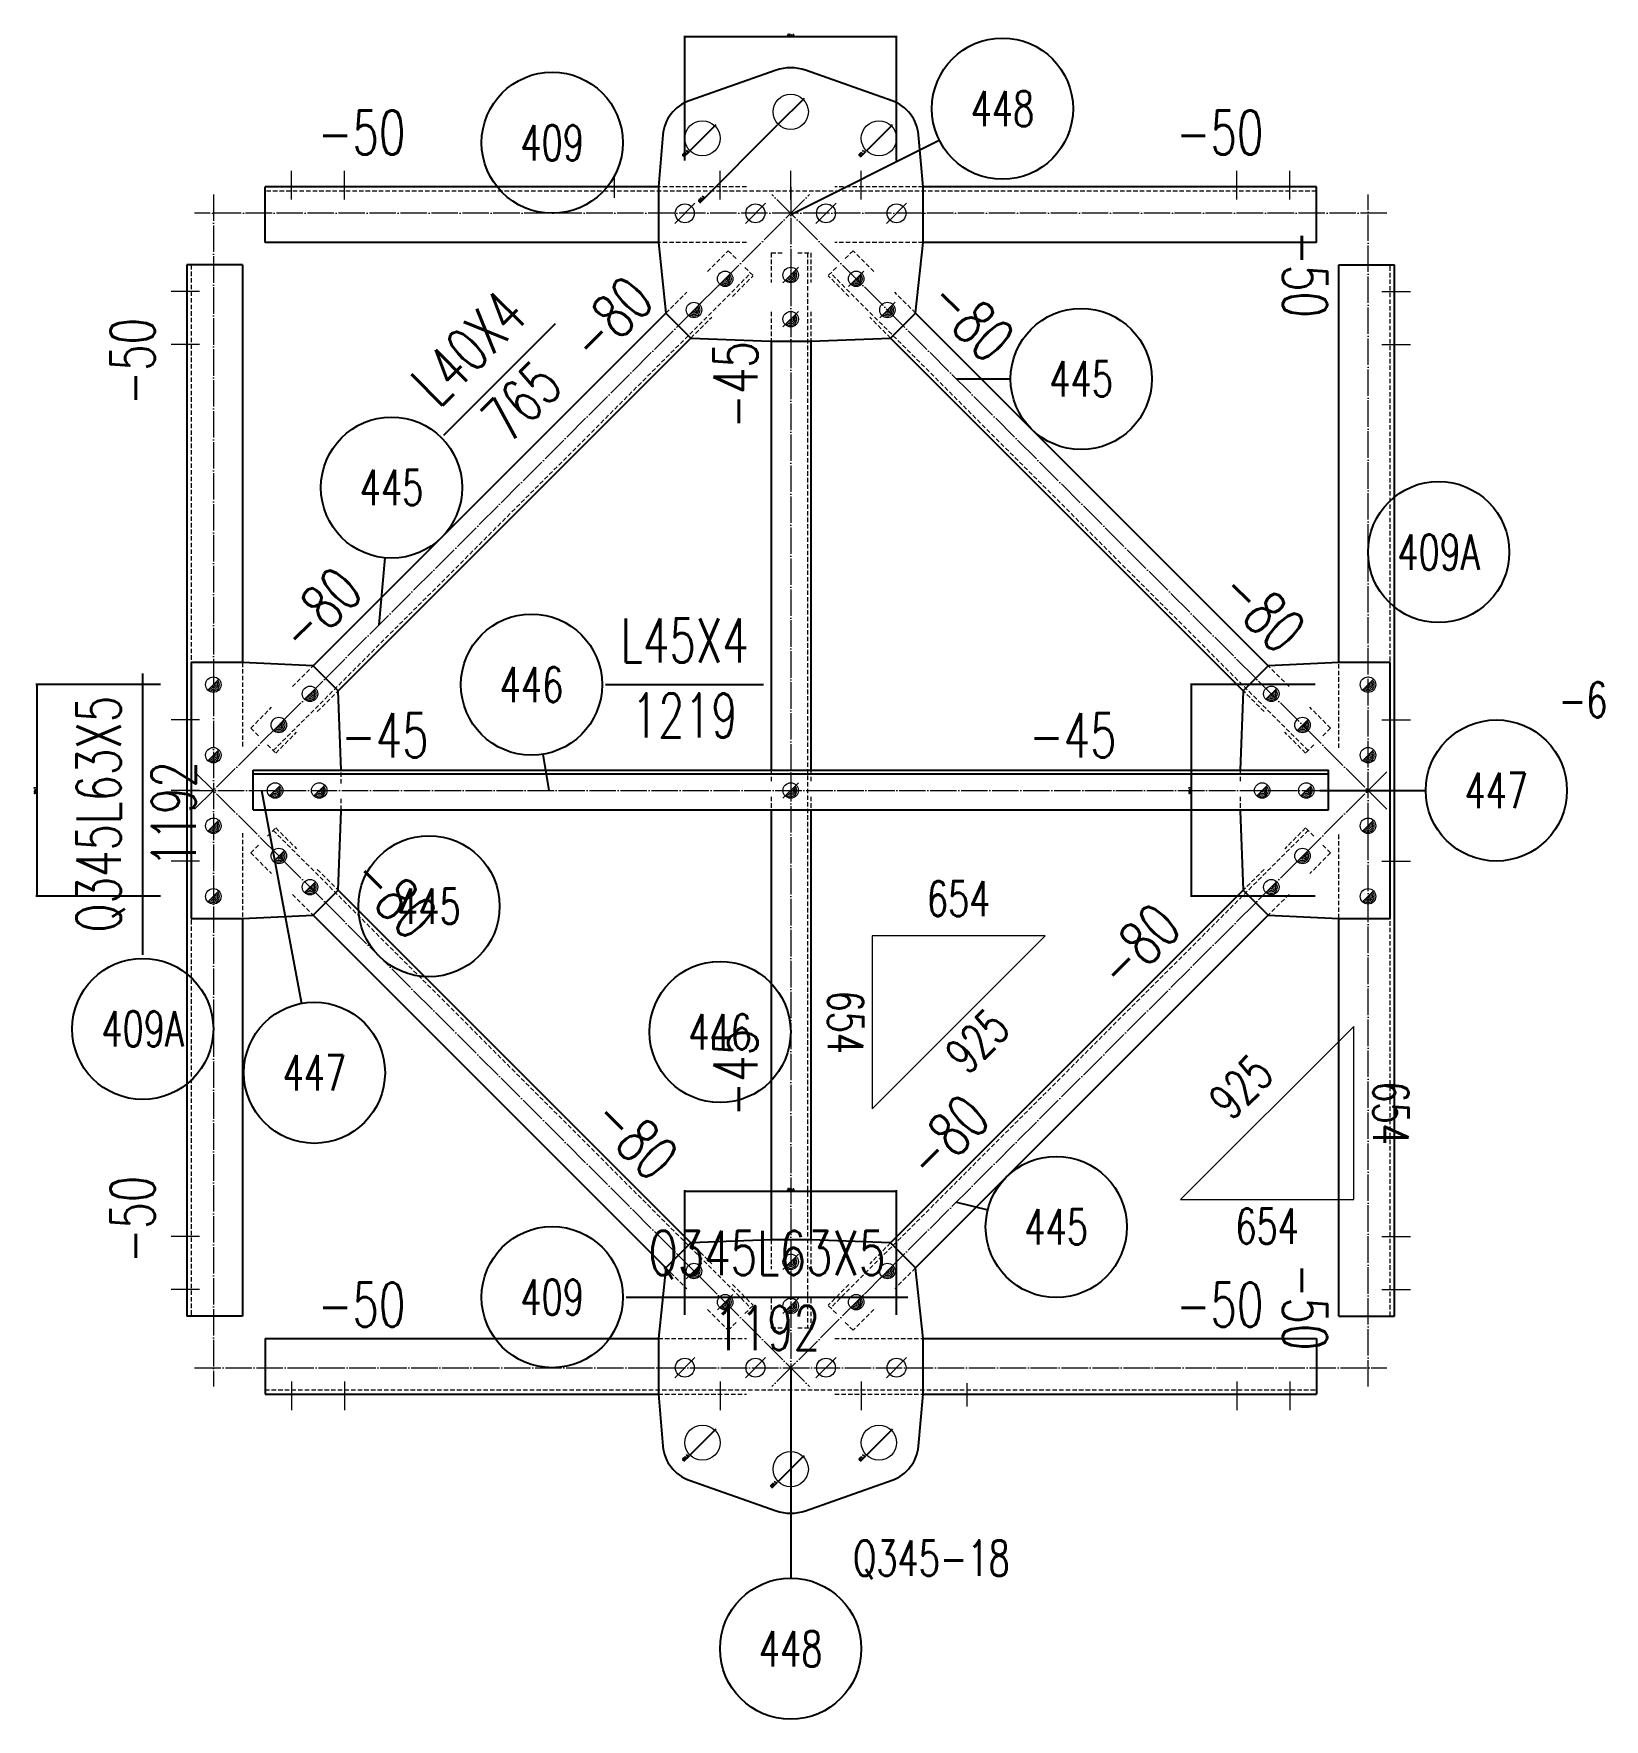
# Model space of a CAD drawing. Header units: millimetres. Extents: x -30246 to 2574, y -687 to 14024.
# Drawn here: x -12718 to -10938, y 10305 to 12216 of the extents above; entities that cross this region are included whole.
import ezdxf
from ezdxf.enums import TextEntityAlignment as Align

# ---------------------------------------------------------------- set-up
doc = ezdxf.new("R2010")
doc.units = ezdxf.units.MM
doc.header["$LTSCALE"] = 20
doc.header["$PDMODE"] = 1
doc.linetypes.add('DASHDOT2X', pattern=[1.75, 1.5, -0.125, 0, -0.125])
doc.linetypes.add('HIDDEN', pattern=[0.375, 0.25, -0.125])
for name, color, linetype, lineweight in [('1', 7, 'Continuous', 25), ('11', 1, 'Continuous', 13), ('2', 1, 'HIDDEN', 13), ('5', 7, 'Continuous', 13), ('6', 30, 'Continuous', 13), ('7', 3, 'DASHDOT2X', 13)]:
    doc.layers.add(name, color=color, linetype=linetype, lineweight=lineweight)
doc.styles.get("Standard").update_dxf_attribs({"font": 'simplex', "width": 0.7, "bigfont": 'gbhzfs.shx'})
doc.dimstyles.new('dimRadiusStyle', dxfattribs={"dimtxt": 2.5, "dimasz": 1, "dimexe": 1.25, "dimexo": 0, "dimtad": 2, "dimdec": 4, "dimzin": 0, "dimdsep": 46, "dimtxsty": 'standard', "dimcen": 0.09, "dimadec": 1, "dimazin": 0, "dimtfac": 1, "dimtdec": 1, "dimtix": 1, "dimtmove": 0, "dimatfit": 3, "dimfxl": 0, "dimtolj": 1, "dimtzin": 0, "dimarcsym": 0})
doc.dimstyles.get("Standard").update_dxf_attribs({"dimtxt": 2.5, "dimasz": 1, "dimexe": 1.25, "dimexo": 0, "dimgap": 0.63, "dimtad": 1, "dimzin": 0, "dimdsep": 46, "dimtxsty": 'standard', "dimblk": 'ARCHTICK', "dimblk1": 'ARCHTICK', "dimblk2": 'ARCHTICK', "dimcen": 0.09, "dimadec": 0, "dimazin": 0, "dimtfac": 1, "dimtdec": 1, "dimtix": 1, "dimtmove": 2, "dimatfit": 3, "dimfxl": 0, "dimtolj": 1, "dimtzin": 0, "dimarcsym": 0})

# ---------------------------------------------------------------- blocks, each defined once
blk = doc.blocks.new('LS_SIDE')
blk.add_line((-1, 0), (2, 0))
blk = doc.blocks.new('M20X55')
blk.add_line((-1.06, -1.06), (1.06, 1.06))
blk.add_circle((0, 0), 1)
blk = doc.blocks.new('M16X50')
blk.add_line((-1, -1), (1, 1))
blk.add_circle((0, 0), 1)
for radius in [0.8, 0.6, 0.4, 0.2]:
    blk.add_arc((0, 0), radius, 225, 45)
blk = doc.blocks.new('M16X40')
blk.add_line((-0.71, -0.71), (0.71, 0.71))
blk.add_circle((0, 0), 1)
for radius in [0.8, 0.6, 0.4, 0.2]:
    blk.add_arc((0, 0), radius, 225, 45)
blk = doc.blocks.new('*D281')
at = {"layer": '5', "color": 0, "lineweight": -2}
for p, q in [((-11845.7, 12141.4), (-11874, 12113.2)), ((-11845, 12142.1), (-11844.3, 12142.9)), ((-11962.9, 12024.2), (-11874.7, 12112.5))]:
    blk.add_line(p, q, dxfattribs=at)
at = {"layer": '5', "color": 0}
for points in [[(-11845.1, 12142.3), (-11844.9, 12142), (-11845.7, 12141.4)], [(-11874.8, 12112.6), (-11874.6, 12112.3), (-11874, 12113.2)]]:
    blk.add_solid(points, dxfattribs=at)
at = {"layer": 'Defpoints', "color": 0}
for p in [(-11845.7, 12141.4), (-11874, 12113.2)]:
    blk.add_point(p, dxfattribs=at)
at = {"layer": '5', "color": 0, "insert": (-11961.3, 12028.5), "char_height": 2.5, "attachment_point": 5, "rotation": 45}
blk.add_mtext('\\A1;%%c25.5', dxfattribs=at)
blk = doc.blocks.new('*D282')
at = {"layer": '5', "color": 0, "lineweight": -2}
for p, q in [((-11745.7, 12111.4), (-11774, 12083.2)), ((-11745, 12112.1), (-11744.3, 12112.9)), ((-11780.9, 12076.2), (-11774.7, 12082.5))]:
    blk.add_line(p, q, dxfattribs=at)
at = {"layer": '5', "color": 0}
for points in [[(-11745.1, 12112.3), (-11744.9, 12112), (-11745.7, 12111.4)], [(-11774.8, 12082.6), (-11774.6, 12082.3), (-11774, 12083.2)]]:
    blk.add_solid(points, dxfattribs=at)
at = {"layer": 'Defpoints', "color": 0}
for p in [(-11745.7, 12111.4), (-11774, 12083.2)]:
    blk.add_point(p, dxfattribs=at)
at = {"layer": '5', "color": 0, "insert": (-11779.5, 12080.3), "char_height": 2.5, "attachment_point": 5, "rotation": 45}
blk.add_mtext('\\A1;%%c21.5', dxfattribs=at)
blk = doc.blocks.new('*D283')
at = {"layer": '5', "color": 0, "lineweight": -2}
for p, q in [((-11945.7, 12111.4), (-11974, 12083.2)), ((-11945, 12112.1), (-11944.3, 12112.9)), ((-11980.9, 12076.2), (-11974.7, 12082.5))]:
    blk.add_line(p, q, dxfattribs=at)
at = {"layer": '5', "color": 0}
for points in [[(-11945.1, 12112.3), (-11944.9, 12112), (-11945.7, 12111.4)], [(-11974.8, 12082.6), (-11974.6, 12082.3), (-11974, 12083.2)]]:
    blk.add_solid(points, dxfattribs=at)
at = {"layer": 'Defpoints', "color": 0}
for p in [(-11945.7, 12111.4), (-11974, 12083.2)]:
    blk.add_point(p, dxfattribs=at)
at = {"layer": '5', "color": 0, "insert": (-11979.5, 12080.3), "char_height": 2.5, "attachment_point": 5, "rotation": 45}
blk.add_mtext('\\A1;%%c21.5', dxfattribs=at)
blk = doc.blocks.new('*D284')
at = {"layer": '5', "color": 0, "lineweight": -2}
for p, q in [((-11845.7, 10602.8), (-11874, 10574.5)), ((-11845, 10603.5), (-11844.3, 10604.2)), ((-11881.2, 10567.3), (-11874.7, 10573.8))]:
    blk.add_line(p, q, dxfattribs=at)
at = {"layer": '5', "color": 0}
for points in [[(-11845.1, 10603.6), (-11844.9, 10603.3), (-11845.7, 10602.8)], [(-11874.8, 10573.9), (-11874.6, 10573.6), (-11874, 10574.5)]]:
    blk.add_solid(points, dxfattribs=at)
at = {"layer": 'Defpoints', "color": 0}
for p in [(-11845.7, 10602.8), (-11874, 10574.5)]:
    blk.add_point(p, dxfattribs=at)
at = {"layer": '5', "color": 0, "insert": (-11879.6, 10571.5), "char_height": 2.5, "attachment_point": 5, "rotation": 45}
blk.add_mtext('\\A1;%%c25.5', dxfattribs=at)
blk = doc.blocks.new('*D285')
at = {"layer": '5', "color": 0, "lineweight": -2}
for p, q in [((-11945.7, 10632.8), (-11974, 10604.5)), ((-11945, 10633.5), (-11944.3, 10634.2)), ((-11980.9, 10597.5), (-11974.7, 10603.8))]:
    blk.add_line(p, q, dxfattribs=at)
at = {"layer": '5', "color": 0}
for points in [[(-11945.1, 10633.6), (-11944.9, 10633.3), (-11945.7, 10632.8)], [(-11974.8, 10603.9), (-11974.6, 10603.6), (-11974, 10604.5)]]:
    blk.add_solid(points, dxfattribs=at)
at = {"layer": 'Defpoints', "color": 0}
for p in [(-11945.7, 10632.8), (-11974, 10604.5)]:
    blk.add_point(p, dxfattribs=at)
at = {"layer": '5', "color": 0, "insert": (-11979.5, 10601.6), "char_height": 2.5, "attachment_point": 5, "rotation": 45}
blk.add_mtext('\\A1;%%c21.5', dxfattribs=at)
blk = doc.blocks.new('*D286')
at = {"layer": '5', "color": 0, "lineweight": -2}
for p, q in [((-11745.7, 10632.8), (-11774, 10604.5)), ((-11745, 10633.5), (-11744.3, 10634.2)), ((-11780.9, 10597.5), (-11774.7, 10603.8))]:
    blk.add_line(p, q, dxfattribs=at)
at = {"layer": '5', "color": 0}
for points in [[(-11745.1, 10633.6), (-11744.9, 10633.3), (-11745.7, 10632.8)], [(-11774.8, 10603.9), (-11774.6, 10603.6), (-11774, 10604.5)]]:
    blk.add_solid(points, dxfattribs=at)
at = {"layer": 'Defpoints', "color": 0}
for p in [(-11745.7, 10632.8), (-11774, 10604.5)]:
    blk.add_point(p, dxfattribs=at)
at = {"layer": '5', "color": 0, "insert": (-11779.5, 10601.6), "char_height": 2.5, "attachment_point": 5, "rotation": 45}
blk.add_mtext('\\A1;%%c21.5', dxfattribs=at)
blk = doc.blocks.new('_ArchTick')
at = {"color": 0, "linetype": 'ByBlock', "const_width": 0.15}
blk.add_lwpolyline([(-0.5, -0.5), (0.5, 0.5)], dxfattribs=at)
blk = doc.blocks.new('*D287')
at = {"layer": '11', "color": 0, "lineweight": -2}
for p, q in [((-11979.8, 12072.3), (-11979.8, 12213.6)), ((-11739.8, 12212.3), (-11979.8, 12212.3)), ((-11739.8, 12072.3), (-11739.8, 12213.6))]:
    blk.add_line(p, q, dxfattribs=at)
at = {"layer": 'Defpoints', "color": 0}
for p in [(-11979.8, 12212.3), (-11979.8, 12072.3), (-11739.8, 12072.3)]:
    blk.add_point(p, dxfattribs=at)
at = {"layer": '11', "color": 0, "lineweight": -2, "rotation": 180}
blk.add_blockref('_ArchTick', (-11979.8, 12212.3), dxfattribs=at)
at = {"layer": '11', "color": 0, "lineweight": -2}
blk.add_blockref('_ArchTick', (-11739.8, 12212.3), dxfattribs=at)
at = {"layer": '11', "color": 0, "insert": (-11859.8, 12214.2), "char_height": 2.5, "attachment_point": 5}
blk.add_mtext('\\A1;80×3', dxfattribs=at)
blk = doc.blocks.new('*D288')
at = {"layer": '11', "color": 0, "lineweight": -2}
for p, q in [((-12574.2, 11478), (-12715.4, 11478)), ((-12714.2, 11478), (-12714.2, 11238)), ((-12574.2, 11238), (-12715.4, 11238))]:
    blk.add_line(p, q, dxfattribs=at)
at = {"layer": 'Defpoints', "color": 0}
for p in [(-12574.2, 11478), (-12714.2, 11238), (-12574.2, 11238)]:
    blk.add_point(p, dxfattribs=at)
at = {"layer": '11', "color": 0, "lineweight": -2}
for p, rotation in [((-12714.2, 11478), 90), ((-12714.2, 11238), 270)]:
    blk.add_blockref('_ArchTick', p, dxfattribs=dict(at, rotation=rotation))
at = {"layer": '11', "color": 0, "insert": (-12716.1, 11358), "char_height": 2.5, "attachment_point": 5, "rotation": 90}
blk.add_mtext('\\A1;80×3', dxfattribs=at)
blk = doc.blocks.new('*D289')
at = {"layer": '11', "color": 0, "lineweight": -2}
for p, q in [((-11265.5, 11478), (-11406.8, 11478)), ((-11405.5, 11238), (-11405.5, 11478)), ((-11265.5, 11238), (-11406.8, 11238))]:
    blk.add_line(p, q, dxfattribs=at)
at = {"layer": 'Defpoints', "color": 0}
for p in [(-11405.5, 11478), (-11265.5, 11478), (-11265.5, 11238)]:
    blk.add_point(p, dxfattribs=at)
at = {"layer": '11', "color": 0, "lineweight": -2}
for p, rotation in [((-11405.5, 11478), 90), ((-11405.5, 11238), 270)]:
    blk.add_blockref('_ArchTick', p, dxfattribs=dict(at, rotation=rotation))
at = {"layer": '11', "color": 0, "insert": (-11407.4, 11358), "char_height": 2.5, "attachment_point": 5, "rotation": 90}
blk.add_mtext('\\A1;80×3', dxfattribs=at)
blk = doc.blocks.new('*D290')
at = {"layer": '11', "color": 0, "lineweight": -2}
for p, q in [((-11979.8, 10763.6), (-11979.8, 10904.9)), ((-11979.8, 10903.6), (-11739.8, 10903.6)), ((-11739.8, 10763.6), (-11739.8, 10904.9))]:
    blk.add_line(p, q, dxfattribs=at)
at = {"layer": 'Defpoints', "color": 0}
for p in [(-11739.8, 10903.6), (-11979.8, 10763.6), (-11739.8, 10763.6)]:
    blk.add_point(p, dxfattribs=at)
at = {"layer": '11', "color": 0, "lineweight": -2, "rotation": 180}
blk.add_blockref('_ArchTick', (-11979.8, 10903.6), dxfattribs=at)
at = {"layer": '11', "color": 0, "lineweight": -2}
blk.add_blockref('_ArchTick', (-11739.8, 10903.6), dxfattribs=at)
at = {"layer": '11', "color": 0, "insert": (-11859.8, 10905.6), "char_height": 2.5, "attachment_point": 5}
blk.add_mtext('\\A1;80×3', dxfattribs=at)

msp = doc.modelspace()

# ---------------------------------------------------------------- linework, layer by layer
at = {"layer": '1'}
for p, q in [((-11876.49129, 12174.45116), (-11974.82684, 12139.73633)), ((-11744.86677, 12139.73633), (-11843.20232, 12174.45116)), ((-12004.67449, 12101.23714), (-12009.8468, 12042.30287)), ((-11709.8468, 12042.30287), (-11715.01912, 12101.23714)), ((-11859.8468, 12010.8911), (-11691.40098, 12095.11401)), ((-12455.60342, 11979.30288), (-12455.60342, 12042.30288)), ((-12009.8468, 12042.30288), (-12455.60342, 12042.30288)), ((-12009.8468, 12042.30287), (-12009.8468, 11979.30287)), ((-11264.09019, 12042.30288), (-11709.8468, 12042.30288)), ((-11709.8468, 11979.30287), (-11709.8468, 12042.30287)), ((-11264.09019, 11979.30288), (-11264.09019, 12042.30288)), ((-12009.8468, 11979.30288), (-12455.60342, 11979.30288)), ((-12009.8468, 11979.30287), (-12001.26816, 11899.16579)), ((-11718.42545, 11899.16579), (-11709.8468, 11979.30287)), ((-11264.09019, 11979.30288), (-11709.8468, 11979.30288)), ((-12544.19268, 11953.71362), (-12544.19268, 10762.20039)), ((-12481.19268, 11953.71362), (-12544.19268, 11953.71362)), ((-12481.19268, 11953.71362), (-12481.19268, 11502.957)), ((-11238.50093, 11953.71362), (-11175.50093, 11953.71362)), ((-11238.50093, 11502.957), (-11238.50093, 11953.71362)), ((-11175.50093, 10762.20039), (-11175.50093, 11953.71362)), ((-12401.05559, 11499.37836), (-12001.26816, 11899.16579)), ((-12252.83509, 11760.73594), (-12126.26298, 11887.30806)), ((-12001.26816, 11899.16579), (-11972.98389, 11870.88152)), ((-11746.70972, 11870.88152), (-11718.42545, 11899.16579)), ((-11318.63801, 11499.37836), (-11718.42545, 11899.16579)), ((-12372.77132, 11471.09409), (-11972.98389, 11870.88152)), ((-11972.98389, 11870.88152), (-11882.8468, 11867.30287)), ((-11882.8468, 11867.30287), (-11836.8468, 11867.30287)), ((-11881.8468, 11867.30287), (-11881.8468, 11380.957)), ((-11836.8468, 11867.30287), (-11746.70972, 11870.88152)), ((-11836.8468, 11867.30287), (-11836.8468, 11380.957)), ((-11346.92229, 11471.09409), (-11746.70972, 11870.88152)), ((-11672.02832, 11824.4844), (-11610.60697, 11824.4844)), ((-12326.3742, 11545.77548), (-12319.47492, 11621.66752)), ((-12594.19268, 11171.65436), (-12594.19268, 11490.65436)), ((-12481.19268, 11502.957), (-12539.19268, 11502.957)), ((-12539.19268, 11502.957), (-12539.19268, 11212.957)), ((-12401.05559, 11499.37836), (-12481.19268, 11502.957)), ((-12372.77132, 11471.09409), (-12401.05559, 11499.37836)), ((-11318.63802, 11499.37836), (-11346.92229, 11471.09409)), ((-11238.50093, 11502.957), (-11318.63802, 11499.37836)), ((-11180.50093, 11502.957), (-11238.50093, 11502.957)), ((-11180.50093, 11212.957), (-11180.50093, 11502.957)), ((-12369.19268, 11380.957), (-12372.77132, 11471.09409)), ((-12069.58515, 11477.957), (-11890.58515, 11477.957)), ((-11346.92229, 11471.09409), (-11350.50093, 11380.957)), ((-12133.58515, 11357.957), (-12140.43324, 11399.04549)), ((-12469.19268, 11380.957), (-11250.50093, 11380.957)), ((-12469.19268, 11335.957), (-12469.19268, 11380.957)), ((-12469.19268, 11376.957), (-11250.50093, 11376.957)), ((-11250.50093, 11335.957), (-11250.50093, 11380.957)), ((-12459.62829, 11357.957), (-12414.37137, 11116.58678)), ((-11260.06532, 11357.957), (-11140.06532, 11357.957)), ((-12469.19268, 11335.957), (-11250.50093, 11335.957)), ((-12372.77132, 11244.81992), (-12369.19268, 11334.957)), ((-12369.19268, 11334.957), (-12369.19268, 11335.957)), ((-11881.8468, 11335.957), (-11881.8468, 10848.61113)), ((-11836.8468, 11335.957), (-11836.8468, 10848.61113)), ((-11350.50093, 11335.957), (-11350.50093, 11334.957)), ((-11350.50093, 11334.957), (-11346.92229, 11244.81992)), ((-12401.05559, 11216.53564), (-12372.77132, 11244.81992)), ((-12372.77132, 11244.81992), (-11972.98389, 10845.03248)), ((-11346.92229, 11244.81992), (-11746.70972, 10845.03248)), ((-11346.92229, 11244.81992), (-11318.63802, 11216.53564)), ((-12539.19268, 11212.957), (-12481.19268, 11212.957)), ((-12481.19268, 11212.957), (-12401.05559, 11216.53564)), ((-12481.19268, 11212.957), (-12481.19268, 10762.20039)), ((-12401.05559, 11216.53564), (-12001.26816, 10816.74821)), ((-11318.63801, 11216.53564), (-11718.42545, 10816.74821)), ((-11318.63802, 11216.53564), (-11238.50093, 11212.957)), ((-11238.50093, 10762.20039), (-11238.50093, 11212.957)), ((-11238.50093, 11212.957), (-11180.50093, 11212.957)), ((-11672.02832, 10891.42961), (-11636.50264, 10882.54819)), ((-11972.98389, 10845.03248), (-12001.26816, 10816.74821)), ((-11882.8468, 10848.61113), (-11972.98389, 10845.03248)), ((-11836.8468, 10848.61113), (-11882.8468, 10848.61113)), ((-11746.70972, 10845.03248), (-11836.8468, 10848.61113)), ((-11718.42545, 10816.74821), (-11746.70972, 10845.03248)), ((-12001.26816, 10816.74821), (-12009.8468, 10736.61113)), ((-11709.8468, 10736.61113), (-11718.42545, 10816.74821)), ((-12046.14945, 10783.61113), (-11727.14945, 10783.61113)), ((-12481.19268, 10762.20039), (-12544.19268, 10762.20039)), ((-11238.50093, 10762.20039), (-11175.50093, 10762.20039)), ((-12455.60342, 10736.61113), (-12009.8468, 10736.61113)), ((-12455.60342, 10736.61113), (-12455.60342, 10673.61113)), ((-12009.8468, 10736.61113), (-12009.8468, 10673.61113)), ((-11709.8468, 10736.61113), (-11264.09019, 10736.61113)), ((-11709.8468, 10673.61113), (-11709.8468, 10736.61113)), ((-11264.09019, 10736.61113), (-11264.09019, 10673.61113)), ((-11859.8468, 10705.0229), (-11859.8468, 10465.0229)), ((-12455.60342, 10673.61113), (-12009.8468, 10673.61113)), ((-12009.8468, 10673.61113), (-12004.67449, 10614.67687)), ((-11715.01912, 10614.67687), (-11709.8468, 10673.61113)), ((-11709.8468, 10673.61113), (-11264.09019, 10673.61113)), ((-11974.82684, 10576.17767), (-11876.49129, 10541.46284)), ((-11843.20232, 10541.46284), (-11744.86677, 10576.17767))]:
    msp.add_line(p, q, dxfattribs=at)
for centre in [(-11619.8468, 12130.8911), (-12130.14945, 12092.30288), (-11530.60697, 11824.4844), (-12312.23206, 11701.33897), (-11125.50093, 11628.25965), (-12153.58515, 11477.957), (-11060.06532, 11357.957), (-12269.80566, 11226.70706), (-12594.19268, 11087.65436), (-11939.8468, 11084.21865), (-12399.62829, 11037.957), (-11558.89124, 10863.14534), (-12130.14945, 10783.61113), (-11859.8468, 10385.0229)]:
    msp.add_circle(centre, 80, dxfattribs=at)
for centre, radius, start, end in [((-11859.8468, 12127.30287), 50, 70.55573558, 109.44426442), ((-11959.8468, 12097.30287), 45, 109.44426442, 174.98433904), ((-11759.8468, 12097.30287), 45, 5.01566096, 70.55573558), ((-11959.8468, 10618.61113), 45, 185.01566096, 250.55573558), ((-11759.8468, 10618.61113), 45, 289.44426442, 354.98433904), ((-11859.8468, 10588.61113), 50, 250.55573558, 289.44426442)]:
    msp.add_arc(centre, radius, start, end, dxfattribs=at)
at = {"layer": '2'}
for p, q in [((-11909.8468, 12042.30288), (-12009.8468, 12042.30288)), ((-11709.8468, 12042.30288), (-11809.8468, 12042.30288)), ((-11264.09019, 12037.30288), (-12455.60342, 12037.30288)), ((-11909.8468, 11979.30288), (-12009.8468, 11979.30288)), ((-11954.12771, 11946.30624), (-11930.55748, 11969.87647)), ((-11930.55748, 11969.87647), (-11921.12939, 11960.44838)), ((-11881.8468, 11967.30288), (-11866.8468, 11967.30288)), ((-11881.8468, 11967.30288), (-11881.8468, 11933.96954)), ((-11851.8468, 11967.30288), (-11836.8468, 11967.30288)), ((-11840.8468, 11967.30288), (-11840.8468, 10748.61113)), ((-11836.8468, 11967.30288), (-11836.8468, 11933.96954)), ((-11709.8468, 11979.30288), (-11809.8468, 11979.30288)), ((-11789.13613, 11969.87647), (-11798.56422, 11960.44838)), ((-11765.5659, 11946.30624), (-11789.13613, 11969.87647)), ((-12539.19268, 11953.71362), (-12539.19268, 10762.20039)), ((-12446.31043, 11403.21184), (-11905.10164, 11944.42063)), ((-11911.7013, 11951.02029), (-11902.27321, 11941.5922)), ((-11807.99231, 11951.02029), (-11817.4204, 11941.5922)), ((-11273.38318, 11403.21184), (-11814.59197, 11944.42063)), ((-11180.50093, 10762.20039), (-11180.50093, 11953.71362)), ((-11925.84344, 11918.02197), (-11902.27321, 11941.5922)), ((-11793.85017, 11918.02197), (-11817.4204, 11941.5922)), ((-12001.26816, 11899.16579), (-11977.69793, 11922.73602)), ((-11718.42545, 11899.16579), (-11741.99567, 11922.73602)), ((-11972.98389, 11870.88152), (-11949.41366, 11894.45175)), ((-11881.8468, 11900.63621), (-11881.8468, 11867.30287)), ((-11836.8468, 11900.63621), (-11836.8468, 11867.30287)), ((-11746.70972, 11870.88152), (-11770.27994, 11894.45175)), ((-12481.19268, 11502.957), (-12481.19268, 11406.29033)), ((-12424.62582, 11475.80813), (-12401.05559, 11499.37836)), ((-11295.06779, 11475.80813), (-11318.63801, 11499.37836)), ((-11238.50093, 11406.29033), (-11238.50093, 11502.957)), ((-12396.34155, 11447.52386), (-12372.77132, 11471.09409)), ((-11323.35206, 11447.52386), (-11346.92229, 11471.09409)), ((-12471.76627, 11428.66768), (-12448.19605, 11452.23791)), ((-11247.92734, 11428.66768), (-11271.49756, 11452.23791)), ((-12471.76627, 11428.66768), (-12462.33818, 11419.23959)), ((-11247.92734, 11428.66768), (-11257.35543, 11419.23959)), ((-12452.91009, 11409.8115), (-12443.482, 11400.38341)), ((-12443.482, 11400.38341), (-12419.91177, 11423.95363)), ((-11276.21161, 11400.38341), (-11299.78183, 11423.95363)), ((-11266.78352, 11409.8115), (-11276.21161, 11400.38341)), ((-12369.19268, 11365.957), (-12369.19268, 11380.957)), ((-11881.8468, 11380.957), (-11881.8468, 11365.957)), ((-11836.8468, 11380.957), (-11836.8468, 11365.957)), ((-11350.50093, 11380.957), (-11350.50093, 11380.957)), ((-11350.50093, 11380.957), (-11350.50093, 11380.957)), ((-11350.50093, 11380.957), (-11350.50093, 11365.957)), ((-12369.19268, 11335.957), (-12369.19268, 11350.957)), ((-11881.8468, 11350.957), (-11881.8468, 11335.957)), ((-11836.8468, 11350.957), (-11836.8468, 11335.957)), ((-11350.50093, 11350.957), (-11350.50093, 11335.957)), ((-12452.91009, 11306.1025), (-12443.482, 11315.53059)), ((-12446.31043, 11312.70217), (-11905.10164, 10771.49338)), ((-12443.482, 11315.53059), (-12419.91177, 11291.96037)), ((-11273.38318, 11312.70217), (-11814.59197, 10771.49338)), ((-11276.21161, 11315.53059), (-11299.78183, 11291.96037)), ((-11266.78352, 11306.1025), (-11276.21161, 11315.53059)), ((-12481.19268, 11309.62367), (-12481.19268, 11212.957)), ((-12471.76627, 11287.24632), (-12462.33818, 11296.67441)), ((-11247.92734, 11287.24632), (-11257.35543, 11296.67441)), ((-11238.50093, 11212.957), (-11238.50093, 11309.62367)), ((-12471.76627, 11287.24632), (-12448.19605, 11263.6761)), ((-11247.92734, 11287.24632), (-11271.49756, 11263.6761)), ((-12396.34155, 11268.39014), (-12372.77132, 11244.81992)), ((-11323.35206, 11268.39014), (-11346.92229, 11244.81992)), ((-12424.62582, 11240.10587), (-12401.05559, 11216.53564)), ((-11295.06779, 11240.10587), (-11318.63801, 11216.53564)), ((-11972.98389, 10845.03248), (-11949.41366, 10821.46226)), ((-11881.8468, 10848.61113), (-11881.8468, 10815.27779)), ((-11836.8468, 10848.61113), (-11836.8468, 10815.27779)), ((-11746.70972, 10845.03248), (-11770.27994, 10821.46226)), ((-12001.26816, 10816.74821), (-11977.69793, 10793.17799)), ((-11718.42545, 10816.74821), (-11741.99567, 10793.17799)), ((-11925.84344, 10797.89203), (-11902.27321, 10774.3218)), ((-11793.85017, 10797.89203), (-11817.4204, 10774.3218)), ((-11881.8468, 10781.94446), (-11881.8468, 10748.61113)), ((-11836.8468, 10781.94446), (-11836.8468, 10748.61113)), ((-11954.12771, 10769.60776), (-11930.55748, 10746.03753)), ((-11911.7013, 10764.89371), (-11902.27321, 10774.3218)), ((-11807.99231, 10764.89371), (-11817.4204, 10774.3218)), ((-11765.5659, 10769.60776), (-11789.13613, 10746.03753)), ((-11930.55748, 10746.03753), (-11921.12939, 10755.46562)), ((-11881.8468, 10748.61113), (-11866.8468, 10748.61113)), ((-11851.8468, 10748.61113), (-11836.8468, 10748.61113)), ((-11789.13613, 10746.03753), (-11798.56422, 10755.46562)), ((-12009.8468, 10736.61113), (-11909.8468, 10736.61113)), ((-11809.8468, 10736.61113), (-11709.8468, 10736.61113)), ((-12455.60342, 10678.61113), (-11264.09019, 10678.61113)), ((-12009.8468, 10673.61113), (-11909.8468, 10673.61113)), ((-11809.8468, 10673.61113), (-11709.8468, 10673.61113))]:
    msp.add_line(p, q, dxfattribs=at)
at = {"layer": '5'}
for centre in [(-11859.8468, 12127.30287), (-11959.8468, 12097.30287), (-11759.8468, 12097.30287), (-11959.8468, 10618.61113), (-11759.8468, 10618.61113), (-11859.8468, 10588.61113)]:
    msp.add_circle(centre, 20, dxfattribs=at)
at = {"layer": '6'}
for points in [[(-11571.32848, 11193.31144), (-11767.63225, 11193.31144), (-11767.63225, 10997.00767)], [(-11221.68904, 11090.44636), (-11417.99281, 10894.1426), (-11221.68904, 10894.1426)]]:
    msp.add_lwpolyline(points, close=True, dxfattribs=at)
at = {"layer": '7'}
for p, q in [((-11859.8468, 12042.30288), (-11859.8468, 10673.61113)), ((-12535.40588, 11336.7438), (-11838.6336, 12033.51608)), ((-12514.19268, 12033.71362), (-12514.19268, 10682.20039)), ((-11184.28773, 11336.7438), (-11881.06001, 12033.51608)), ((-11205.50093, 10682.20039), (-11205.50093, 12033.71362)), ((-11184.09019, 12012.30288), (-12535.60342, 12012.30288)), ((-12535.40588, 11379.1702), (-11838.6336, 10682.39792)), ((-11184.28773, 11379.1702), (-11881.06001, 10682.39792)), ((-12544.19268, 11357.957), (-11175.50093, 11357.957)), ((-12535.60342, 10703.61113), (-11184.09019, 10703.61113))]:
    msp.add_line(p, q, dxfattribs=at)

# ---------------------------------------------------------------- block references
at = {"layer": '5'}
for p, xscale, yscale, zscale, rotation in [((-12425.60342, 12038.76463), 10.75000000000045, 10.75000000000045, 10.75, 90), ((-12365.60342, 12038.76463), 10.75000000000045, 10.75000000000045, 10.75, 90), ((-11939.8468, 12038.76463), 10.75000000000045, 10.75000000000045, 10.75, 90), ((-11859.8468, 12038.76463), 10.75000000000045, 10.75000000000045, 10.75, 90), ((-11779.8468, 12038.76463), 10.75000000000045, 10.75000000000045, 10.75, 90), ((-11354.09019, 12038.76463), 10.75000000000045, 10.75000000000045, 10.75, 90), ((-11294.09019, 12038.76463), 10.75000000000045, 10.75000000000045, 10.75, 90), ((-12059.60342, 12038.76463), 8.75, 8.75, 8.75, 90), ((-12540.65444, 11923.71362), 10.75000000000045, 10.75000000000045, 10.75, 180), ((-12540.65444, 11863.71362), 10.75000000000045, 10.75000000000045, 10.75, 180), ((-12540.65444, 11437.957), 10.75000000000045, 10.75000000000045, 10.75, 180), ((-12540.65444, 11357.957), 10.75000000000045, 10.75000000000045, 10.75, 180), ((-12540.65444, 11277.957), 10.75000000000045, 10.75000000000045, 10.75, 180), ((-12540.65444, 10852.20039), 10.75000000000045, 10.75000000000045, 10.75, 180), ((-12540.65444, 10792.20039), 10.75000000000045, 10.75000000000045, 10.75, 180), ((-12425.60342, 10677.14937), 10.75000000000045, 10.75000000000045, 10.75, 270), ((-12365.60342, 10677.14937), 10.75000000000045, 10.75000000000045, 10.75, 270), ((-11939.8468, 10677.14937), 10.75000000000045, 10.75000000000045, 10.75, 270), ((-11859.8468, 10677.14937), 10.75000000000045, 10.75000000000045, 10.75, 270), ((-11779.8468, 10677.14937), 10.75000000000045, 10.75000000000045, 10.75, 270), ((-11660.09019, 10677.14937), 8.75, 8.75, 8.75, 270), ((-11354.09019, 10677.14937), 10.75000000000045, 10.75000000000045, 10.75, 270), ((-11294.09019, 10677.14937), 10.75000000000045, 10.75000000000045, 10.75, 270)]:
    msp.add_blockref('LS_SIDE', p, dxfattribs=dict(at, xscale=xscale, yscale=yscale, zscale=zscale, rotation=rotation))
for name, p, xscale, yscale, zscale in [('M20X55', (-11979.8468, 12012.30287), 10.75000000000045, 10.75000000000045, 10.75), ('M20X55', (-11899.8468, 12012.30287), 10.75000000000045, 10.75000000000045, 10.75), ('M20X55', (-11819.8468, 12012.30287), 10.75000000000045, 10.75000000000045, 10.75), ('M20X55', (-11739.8468, 12012.30287), 10.75000000000045, 10.75000000000045, 10.75), ('M16X50', (-11934.09302, 11938.05666), 8.75, 8.75, 8.75), ('M16X50', (-11859.8468, 11942.30287), 8.75, 8.75, 8.75), ('M16X50', (-11785.60059, 11938.05666), 8.75, 8.75, 8.75), ('M16X50', (-11969.44836, 11902.70132), 8.75, 8.75, 8.75), ('M16X50', (-11750.24525, 11902.70132), 8.75, 8.75, 8.75), ('LS_SIDE', (-11179.03917, 11923.71362), 10.75000000000045, 10.75000000000045, 10.75), ('M16X50', (-11859.8468, 11892.30287), 8.75, 8.75, 8.75), ('LS_SIDE', (-11179.03917, 11863.71362), 10.75000000000045, 10.75000000000045, 10.75), ('M16X40', (-12514.19268, 11477.957), 8.75, 8.75, 8.75), ('M16X40', (-11205.50093, 11477.957), 8.75, 8.75, 8.75), ('M16X40', (-12404.59113, 11467.55855), 8.75, 8.75, 8.75), ('M16X40', (-11315.10248, 11467.55855), 8.75, 8.75, 8.75), ('M16X40', (-12439.94646, 11432.20321), 8.75, 8.75, 8.75), ('M16X40', (-11279.74714, 11432.20321), 8.75, 8.75, 8.75), ('LS_SIDE', (-11179.03917, 11437.957), 10.75000000000045, 10.75000000000045, 10.75), ('M16X40', (-12514.19268, 11397.957), 8.75, 8.75, 8.75), ('M16X40', (-11205.50093, 11397.957), 8.75, 8.75, 8.75), ('M16X40', (-12444.19268, 11357.957), 8.75, 8.75, 8.75), ('M16X40', (-12394.19268, 11357.957), 8.75, 8.75, 8.75), ('M16X50', (-11859.8468, 11357.957), 8.75, 8.75, 8.75), ('M16X40', (-11325.50093, 11357.957), 8.75, 8.75, 8.75), ('M16X40', (-11275.50093, 11357.957), 8.75, 8.75, 8.75), ('LS_SIDE', (-11179.03917, 11357.957), 10.75000000000045, 10.75000000000045, 10.75), ('M16X40', (-12514.19268, 11317.957), 8.75, 8.75, 8.75), ('M16X40', (-11205.50093, 11317.957), 8.75, 8.75, 8.75), ('M16X40', (-12439.94646, 11283.71079), 8.75, 8.75, 8.75), ('M16X40', (-11279.74714, 11283.71079), 8.75, 8.75, 8.75), ('LS_SIDE', (-11179.03917, 11277.957), 10.75000000000045, 10.75000000000045, 10.75), ('M16X40', (-12404.59113, 11248.35545), 8.75, 8.75, 8.75), ('M16X40', (-11315.10248, 11248.35545), 8.75, 8.75, 8.75), ('M16X40', (-12514.19268, 11237.957), 8.75, 8.75, 8.75), ('M16X40', (-11205.50093, 11237.957), 8.75, 8.75, 8.75), ('LS_SIDE', (-11179.03917, 10852.20039), 10.75000000000045, 10.75000000000045, 10.75), ('M16X50', (-11969.44836, 10813.21268), 8.75, 8.75, 8.75), ('M16X50', (-11859.8468, 10823.61113), 8.75, 8.75, 8.75), ('M16X50', (-11750.24525, 10813.21268), 8.75, 8.75, 8.75), ('M16X50', (-11934.09302, 10777.85734), 8.75, 8.75, 8.75), ('M16X50', (-11859.8468, 10773.61113), 8.75, 8.75, 8.75), ('M16X50', (-11785.60059, 10777.85734), 8.75, 8.75, 8.75), ('LS_SIDE', (-11179.03917, 10792.20039), 10.75000000000045, 10.75000000000045, 10.75), ('M20X55', (-11979.8468, 10703.61113), 10.75000000000045, 10.75000000000045, 10.75), ('M20X55', (-11899.8468, 10703.61113), 10.75000000000045, 10.75000000000045, 10.75), ('M20X55', (-11819.8468, 10703.61113), 10.75000000000045, 10.75000000000045, 10.75), ('M20X55', (-11739.8468, 10703.61113), 10.75000000000045, 10.75000000000045, 10.75)]:
    msp.add_blockref(name, p, dxfattribs=dict(at, xscale=xscale, yscale=yscale, zscale=zscale))

# ---------------------------------------------------------------- texts
at = {"layer": '1', "width": 0.7}
for s, p in [('448', (-11619.8468, 12130.8911)), ('409', (-12130.14945, 12092.30288)), ('445', (-11530.60697, 11824.4844)), ('445', (-12312.23206, 11701.33897)), ('409A', (-11125.50093, 11628.25965)), ('446', (-12153.58515, 11477.957)), ('447', (-11060.06532, 11357.957)), ('445', (-12269.80566, 11226.70706)), ('409A', (-12594.19268, 11087.65436)), ('446', (-11939.8468, 11084.21865)), ('447', (-12399.62829, 11037.957)), ('445', (-11558.89124, 10863.14534)), ('409', (-12130.14945, 10783.61113)), ('448', (-11859.8468, 10385.0229))]:
    msp.add_text(s, height=40, dxfattribs=at).set_placement(p, align=Align.MIDDLE_CENTER)
for s, p in [('-50', (-12395.60342, 12103.80288)), ('-45', (-12369.19268, 11420.457)), ('-50', (-12395.60342, 10775.11113))]:
    msp.add_text(s, height=50, dxfattribs=at).set_placement(p, align=Align.MIDDLE_LEFT)
for s, p in [('-50', (-11324.09019, 12103.80288)), ('-45', (-11490.50093, 11420.457)), ('-50', (-11324.09019, 10775.11113))]:
    msp.add_text(s, height=50, dxfattribs=at).set_placement(p, align=Align.MIDDLE_RIGHT)
for s, rotation, p in [('-50', 270, (-11277.00093, 11893.71362)), ('-80', 45, (-12029.55243, 11927.45006)), ('-50', 90, (-12605.69268, 11893.71362)), ('-45', 90, (-11922.3468, 11867.30288)), ('-80', 315, (-11290.35374, 11527.66263)), ('-80', 45, (-11431.7751, 11216.53564)), ('-80', 315, (-12001.26816, 10929.8853))]:
    msp.add_text(s, height=50, rotation=rotation, dxfattribs=at).set_placement(p, align=Align.MIDDLE_RIGHT)
for s, rotation, p in [('L40X4', 45, (-12196.6201, 11831.09307)), ('Q345L63X5', 90, (-12604.19268, 11331.15436))]:
    msp.add_text(s, height=50, rotation=rotation, dxfattribs=at).set_placement(p, align=Align.BOTTOM_CENTER)
for s, rotation, p in [('-80', 315, (-11690.14118, 11927.45006)), ('-80', 45, (-12429.33987, 11527.66263)), ('-80', 315, (-12344.48705, 11273.10419)), ('-45', 90, (-11922.3468, 10988.61113)), ('-80', 45, (-11718.42545, 10929.8853)), ('-50', 90, (-12605.69268, 10822.20039)), ('-50', 270, (-11277.00093, 10822.20039))]:
    msp.add_text(s, height=50, rotation=rotation, dxfattribs=at).set_placement(p, align=Align.MIDDLE_LEFT)
for s, rotation, p in [('765', 45, (-12182.47797, 11816.95093)), ('1192', 90, (-12584.19268, 11331.15436))]:
    msp.add_text(s, height=50, rotation=rotation, dxfattribs=at).set_placement(p, align=Align.TOP_CENTER)
for s, p in [('L45X4', (-11980.08515, 11487.957)), ('Q345L63X5', (-11886.64945, 10793.61113))]:
    msp.add_text(s, height=50, dxfattribs=at).set_placement(p, align=Align.BOTTOM_CENTER)
for s, p in [('1219', (-11980.08515, 11467.957)), ('1192', (-11886.64945, 10773.61113))]:
    msp.add_text(s, height=50, dxfattribs=at).set_placement(p, align=Align.TOP_CENTER)
for s, p in [('-6', (-10989.35464, 11428.66768)), ('Q345-18', (-11789.13613, 10455.73358))]:
    msp.add_text(s, height=40, dxfattribs=at).set_placement(p, align=Align.BOTTOM_LEFT)
at = {"layer": '6', "width": 0.7}
msp.add_text('654', height=40, dxfattribs=at).set_placement((-11669.48036, 11203.31144), align=Align.BOTTOM_CENTER)
for s, rotation, p in [('654', 270, (-11777.63225, 11095.15955)), ('925', 45, (-11662.4093, 11088.08849))]:
    msp.add_text(s, height=40, rotation=rotation, dxfattribs=at).set_placement(p, align=Align.TOP_CENTER)
for s, rotation, p in [('925', 45, (-11326.91199, 10999.36554)), ('654', 270, (-11211.68904, 10992.29448))]:
    msp.add_text(s, height=40, rotation=rotation, dxfattribs=at).set_placement(p, align=Align.BOTTOM_CENTER)
msp.add_text('654', height=40, dxfattribs=at).set_placement((-11319.84092, 10884.1426), align=Align.TOP_CENTER)

# ---------------------------------------------------------------- dimensions: what is measured, and where the dimension line sits
at = {"layer": '11'}
for base, p1, p2, picture, middle in [((-11979.8468, 12212.30287), (-11739.8468, 12072.30287), (-11979.8468, 12072.30287), '*D287', (-11859.8468, 12214.24866)), ((-11739.8468, 10903.61113), (-11979.8468, 10763.61113), (-11739.8468, 10763.61113), '*D290', (-11859.8468, 10905.55692))]:
    dim = msp.add_linear_dim(base=base, p1=p1, p2=p2, text='80×3', dimstyle='standard', dxfattribs=at)
    dim.commit()
    dim.dimension.update_dxf_attribs({"geometry": picture, "text_midpoint": middle})
for base, p1, p2, picture, middle in [((-12714.19268, 11237.957), (-12574.19268, 11477.957), (-12574.19268, 11237.957), '*D288', (-12716.13847, 11357.957)), ((-11405.50093, 11477.957), (-11265.50093, 11237.957), (-11265.50093, 11477.957), '*D289', (-11407.44672, 11357.957))]:
    dim = msp.add_linear_dim(base=base, p1=p1, p2=p2, angle=90, text='80×3', dimstyle='standard', dxfattribs=at)
    dim.commit()
    dim.dimension.update_dxf_attribs({"geometry": picture, "text_midpoint": middle})
at = {"layer": '5'}
dim = msp.add_diameter_dim_2p(p1=(-11845.7068, 12141.44287), p2=(-11873.9868, 12113.16287), text='%%c25.5', dimstyle='dimRadiusStyle', dxfattribs=at)
dim.commit()
dim.dimension.update_dxf_attribs({"geometry": '*D281', "text_midpoint": (-11960.01813, 12027.13155), "dimtype": 163})
for p1, p2, text, picture, middle in [((-11945.7068, 12111.44287), (-11973.9868, 12083.16287), '%%c21.5', '*D283', (-11979.49634, 12080.30498)), ((-11745.7068, 12111.44287), (-11773.9868, 12083.16287), '%%c21.5', '*D282', (-11779.49634, 12080.30498)), ((-11945.7068, 10632.75113), (-11973.9868, 10604.47113), '%%c21.5', '*D285', (-11979.49634, 10601.61324)), ((-11745.7068, 10632.75113), (-11773.9868, 10604.47113), '%%c21.5', '*D286', (-11779.49634, 10601.61324)), ((-11845.7068, 10602.75113), (-11873.9868, 10574.47113), '%%c25.5', '*D284', (-11879.6142, 10571.49539))]:
    dim = msp.add_diameter_dim_2p(p1=p1, p2=p2, text=text, dimstyle='dimRadiusStyle', dxfattribs=at)
    dim.commit()
    dim.dimension.update_dxf_attribs({"geometry": picture, "text_midpoint": middle})

doc.saveas('drawing.dxf')
